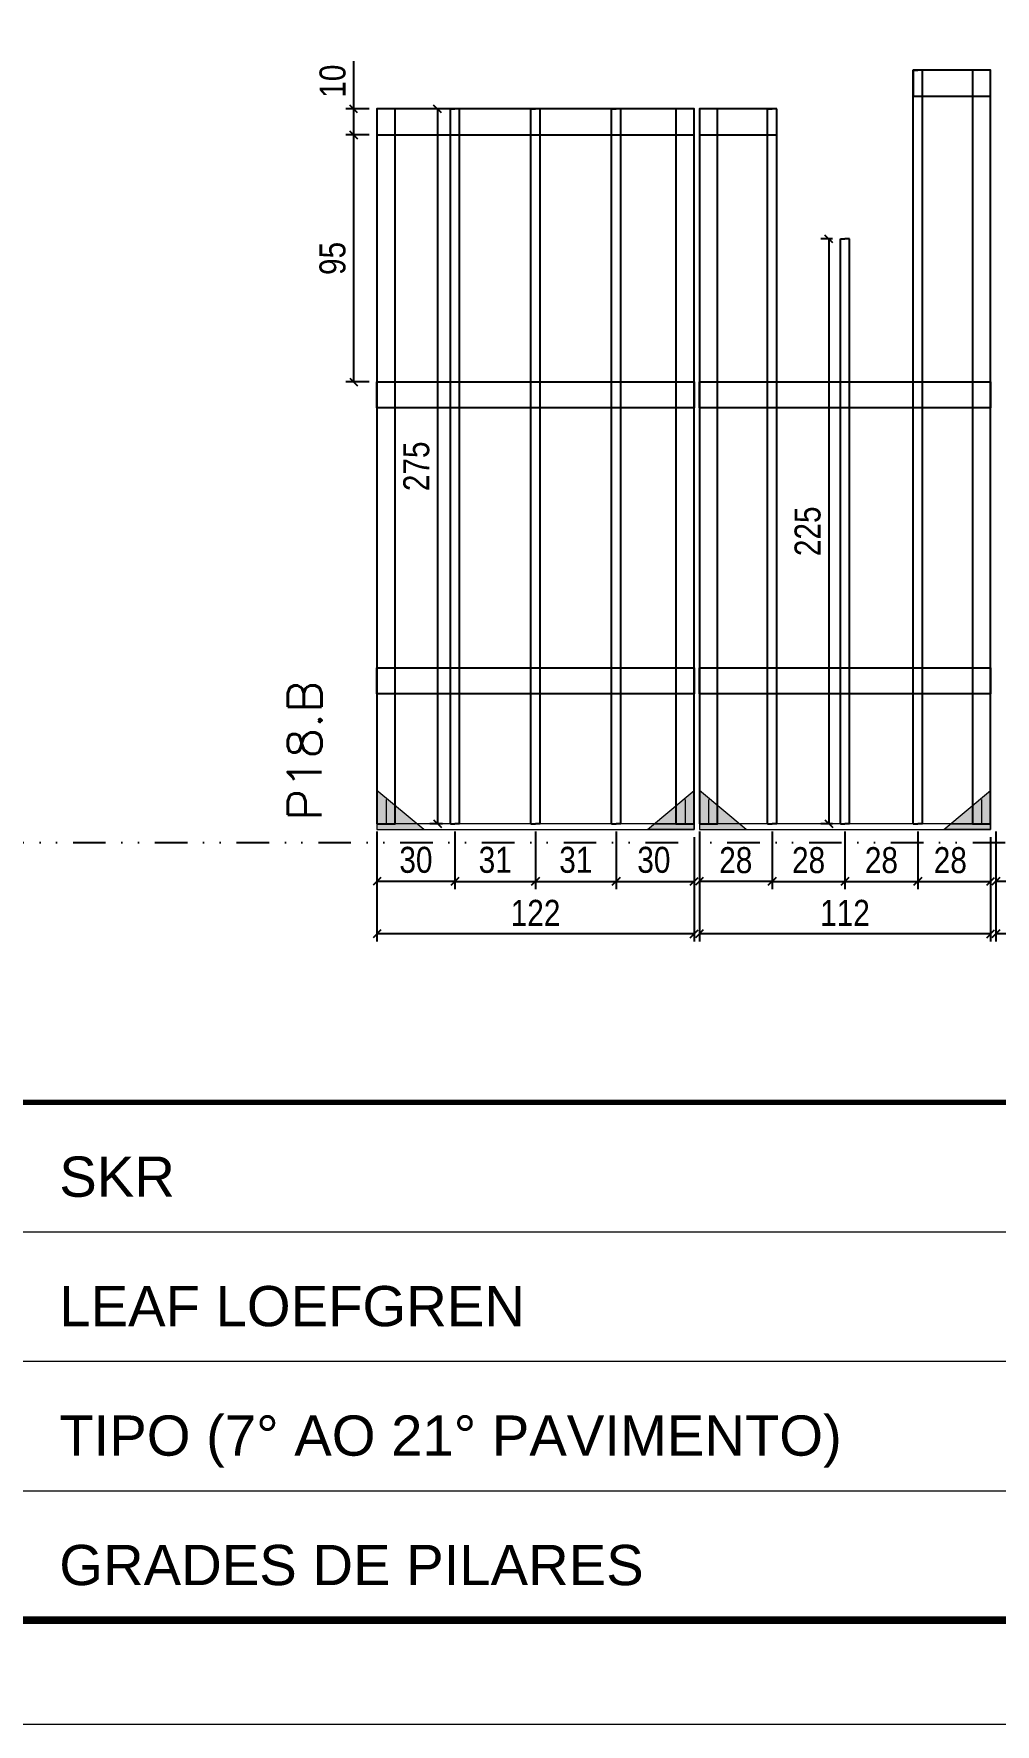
# Model space of a CAD drawing. Extents: x 14400 to 27878, y -21631 to 6985.
# Drawn here: x 19871 to 20241, y 2489 to 3139 of the extents above; entities that cross this region are included whole.
import ezdxf

# ---------------------------------------------------------------- set-up
doc = ezdxf.new("R2010")
doc.units = 0
for name, pattern in [('CONTINUO', [0]), ('DASHED', [0.75, 0.5, -0.25]), ('DIVIDE2', [0.625, 0.25, -0.125, 0, -0.125, 0, -0.125]), ('HIDDEN', [0.375, 0.25, -0.125])]:
    doc.linetypes.add(name, pattern=pattern)
for name, color, linetype in [('COTA', 241, 'Continuous'), ('Nível', 160, 'Continuous'), ('SARR_2.2x10', 60, 'Continuous'), ('SARR_3.5x7', 81, 'Continuous'), ('SARR_7x7', 40, 'Continuous')]:
    doc.layers.add(name, color=color, linetype=linetype)
for name, color, linetype, lineweight in [('Folhas', 255, 'Continuous', 9), ('Madeira', 126, 'Continuous', 18), ('Sarr 2.2x7', 40, 'Continuous', 9), ('SARRAFO DE PRESSAO', 251, 'DASHED', 9), ('Texto Seção', 7, 'Continuous', 15)]:
    doc.layers.add(name, color=color, linetype=linetype, lineweight=lineweight)
doc.styles.add('ARIAL', font='arial.ttf')
doc.styles.add('COTA TECNICA', font='techl___.ttf', dxfattribs={"height": 10})
doc.styles.add('REGUA-120', font='ROMANS.shx', dxfattribs={"height": 15})
doc.dimstyles.new('PAINEL', dxfattribs={"dimtxt": 10, "dimasz": 3, "dimexe": 3, "dimexo": 3, "dimgap": 3, "dimtad": 1, "dimdec": 1, "dimzin": 12, "dimdsep": 46, "dimtxsty": 'COTA TECNICA', "dimblk1": 'OBLIQUE', "dimblk2": 'OBLIQUE', "dimsah": 1, "dimcen": 0.9, "dimclrd": 4, "dimclre": 4, "dimclrt": 240, "dimadec": 1, "dimazin": 3, "dimtfac": 1, "dimtdec": 1, "dimtmove": 0, "dimatfit": 3, "dimfxl": 1, "dimtolj": 1, "dimtzin": 12, "dimarcsym": 0})

# ---------------------------------------------------------------- blocks, each defined once
blk = doc.blocks.new('9999999999')
at = {"color": 30, "linetype": 'CONTINUO'}
for p, q in [((98564.56, 34379.64), (99583.98, 34379.64)), ((98564.56, 34329.83), (99487.98, 34329.83)), ((98564.56, 34280.02), (99487.98, 34280.02))]:
    blk.add_line(p, q, dxfattribs=at)
at = {"color": 30, "linetype": 'CONTINUO', "const_width": 2}
blk.add_lwpolyline([(99583.98, 34230.21), (99583.98, 34414.45, 0.414214), (99568.98, 34429.45), (98228.98, 34429.45, 0.414214), (98213.98, 34414.45), (98213.98, 34245.21, 0.414214), (98228.98, 34230.21), (99583.98, 34230.21)], format="xyb", dxfattribs=at)
at = {"layer": 'Folhas'}
blk.add_lwpolyline([(98138.98, 34190.21), (99623.98, 34190.21), (99623.98, 35240.21), (98138.98, 35240.21)], close=True, dxfattribs=at)
at = {"layer": 'Folhas', "color": 30, "const_width": 3}
blk.add_lwpolyline([(98213.98, 34230.21), (99583.98, 34230.21), (99583.98, 35200.21), (98213.98, 35200.21)], close=True, dxfattribs=at)
at = {"color": 7, "linetype": 'Continuous', "ltscale": 5, "style": 'ARIAL'}
for s, height, p in [('SKR', 15.483, (98837.68, 34393.13)), ('LEAF LOEFGREN', 15.4829, (98837.68, 34343.32)), ('TIPO (7° AO 21° PAVIMENTO)', 15.4829, (98837.68, 34293.51)), ('GRADES DE PILARES', 15.4829, (98837.68, 34243.7))]:
    blk.add_text(s, height=height, dxfattribs=at).set_placement(p)
blk = doc.blocks.new('_Oblique')
at = {"color": 0, "linetype": 'ByBlock', "lineweight": -2}
blk.add_line((-0.5, -0.5), (0.5, 0.5), dxfattribs=at)
blk = doc.blocks.new('*D6437')
at = {"layer": 'COTA', "color": 4, "lineweight": -2, "transparency": 16777216}
for p, q in [((20126.82, 2817.28), (20126.82, 2790.11)), ((20238.82, 2817.28), (20238.82, 2790.11)), ((20238.82, 2793.11), (20126.82, 2793.11))]:
    blk.add_line(p, q, dxfattribs=at)
at = {"layer": 'Defpoints', "color": 0, "transparency": 16777216}
for p in [(20126.82, 2820.28), (20238.82, 2820.28), (20126.82, 2793.11)]:
    blk.add_point(p, dxfattribs=at)
at = {"layer": 'COTA', "color": 4, "lineweight": -2, "transparency": 16777216, "xscale": 3, "yscale": 3, "zscale": 3, "rotation": 180}
blk.add_blockref('_Oblique', (20126.82, 2793.11), dxfattribs=at)
at = {"layer": 'COTA', "color": 4, "lineweight": -2, "transparency": 16777216, "xscale": 3, "yscale": 3, "zscale": 3}
blk.add_blockref('_Oblique', (20238.82, 2793.11), dxfattribs=at)
at = {"layer": 'COTA', "color": 240, "transparency": 16777216, "insert": (20182.82, 2801.17), "char_height": 10, "attachment_point": 5, "style": 'COTA TECNICA'}
blk.add_mtext('\\A1;112', dxfattribs=at)
blk = doc.blocks.new('*D6438')
at = {"layer": 'COTA', "color": 4, "lineweight": -2, "transparency": 16777216}
for p, q in [((20126.82, 2832.48), (20126.82, 2810.28)), ((20154.82, 2832.48), (20154.82, 2810.28)), ((20154.82, 2813.28), (20126.82, 2813.28))]:
    blk.add_line(p, q, dxfattribs=at)
at = {"layer": 'Defpoints', "color": 0, "transparency": 16777216}
for p in [(20126.82, 2835.48), (20154.82, 2835.48), (20126.82, 2813.28)]:
    blk.add_point(p, dxfattribs=at)
at = {"layer": 'COTA', "color": 4, "lineweight": -2, "transparency": 16777216, "xscale": 3, "yscale": 3, "zscale": 3, "rotation": 180}
blk.add_blockref('_Oblique', (20126.82, 2813.28), dxfattribs=at)
at = {"layer": 'COTA', "color": 4, "lineweight": -2, "transparency": 16777216, "xscale": 3, "yscale": 3, "zscale": 3}
blk.add_blockref('_Oblique', (20154.82, 2813.28), dxfattribs=at)
at = {"layer": 'COTA', "color": 240, "transparency": 16777216, "insert": (20140.82, 2821.38), "char_height": 10, "attachment_point": 5, "style": 'COTA TECNICA'}
blk.add_mtext('\\A1;28', dxfattribs=at)
blk = doc.blocks.new('*D6439')
at = {"layer": 'COTA', "color": 4, "lineweight": -2, "transparency": 16777216}
for p, q in [((20210.82, 2832.48), (20210.82, 2810.28)), ((20238.82, 2830.28), (20238.82, 2810.28)), ((20210.82, 2813.28), (20238.82, 2813.28))]:
    blk.add_line(p, q, dxfattribs=at)
at = {"layer": 'Defpoints', "color": 0, "transparency": 16777216}
for p in [(20210.82, 2835.48), (20238.82, 2833.28), (20238.82, 2813.28)]:
    blk.add_point(p, dxfattribs=at)
at = {"layer": 'COTA', "color": 4, "lineweight": -2, "transparency": 16777216, "xscale": 3, "yscale": 3, "zscale": 3, "rotation": 180}
blk.add_blockref('_Oblique', (20210.82, 2813.28), dxfattribs=at)
at = {"layer": 'COTA', "color": 4, "lineweight": -2, "transparency": 16777216, "xscale": 3, "yscale": 3, "zscale": 3}
blk.add_blockref('_Oblique', (20238.82, 2813.28), dxfattribs=at)
at = {"layer": 'COTA', "color": 240, "transparency": 16777216, "insert": (20223.32, 2821.38), "char_height": 10, "attachment_point": 5, "style": 'COTA TECNICA'}
blk.add_mtext('\\A1;28', dxfattribs=at)
blk = doc.blocks.new('*D6440')
at = {"layer": 'COTA', "color": 4, "lineweight": -2, "transparency": 16777216}
for p, q in [((20154.82, 2832.48), (20154.82, 2810.28)), ((20182.82, 2832.48), (20182.82, 2810.28)), ((20154.82, 2813.28), (20182.82, 2813.28))]:
    blk.add_line(p, q, dxfattribs=at)
at = {"layer": 'Defpoints', "color": 0, "transparency": 16777216}
for p in [(20154.82, 2835.48), (20182.82, 2835.48), (20182.82, 2813.28)]:
    blk.add_point(p, dxfattribs=at)
at = {"layer": 'COTA', "color": 4, "lineweight": -2, "transparency": 16777216, "xscale": 3, "yscale": 3, "zscale": 3, "rotation": 180}
blk.add_blockref('_Oblique', (20154.82, 2813.28), dxfattribs=at)
at = {"layer": 'COTA', "color": 4, "lineweight": -2, "transparency": 16777216, "xscale": 3, "yscale": 3, "zscale": 3}
blk.add_blockref('_Oblique', (20182.82, 2813.28), dxfattribs=at)
at = {"layer": 'COTA', "color": 240, "transparency": 16777216, "insert": (20168.82, 2821.38), "char_height": 10, "attachment_point": 5, "style": 'COTA TECNICA'}
blk.add_mtext('\\A1;28', dxfattribs=at)
blk = doc.blocks.new('*D6441')
at = {"layer": 'COTA', "color": 4, "lineweight": -2, "transparency": 16777216}
for p, q in [((20182.82, 2832.48), (20182.82, 2810.28)), ((20210.82, 2832.48), (20210.82, 2810.28)), ((20182.82, 2813.28), (20210.82, 2813.28))]:
    blk.add_line(p, q, dxfattribs=at)
at = {"layer": 'Defpoints', "color": 0, "transparency": 16777216}
for p in [(20182.82, 2835.48), (20210.82, 2835.48), (20210.82, 2813.28)]:
    blk.add_point(p, dxfattribs=at)
at = {"layer": 'COTA', "color": 4, "lineweight": -2, "transparency": 16777216, "xscale": 3, "yscale": 3, "zscale": 3, "rotation": 180}
blk.add_blockref('_Oblique', (20182.82, 2813.28), dxfattribs=at)
at = {"layer": 'COTA', "color": 4, "lineweight": -2, "transparency": 16777216, "xscale": 3, "yscale": 3, "zscale": 3}
blk.add_blockref('_Oblique', (20210.82, 2813.28), dxfattribs=at)
at = {"layer": 'COTA', "color": 240, "transparency": 16777216, "insert": (20196.82, 2821.38), "char_height": 10, "attachment_point": 5, "style": 'COTA TECNICA'}
blk.add_mtext('\\A1;28', dxfattribs=at)
blk = doc.blocks.new('*D6442')
at = {"layer": 'COTA', "color": 4, "lineweight": -2, "transparency": 16777216}
for p, q in [((20002.82, 2817.28), (20002.82, 2790.11)), ((20124.82, 2817.28), (20124.82, 2790.11)), ((20124.82, 2793.11), (20002.82, 2793.11))]:
    blk.add_line(p, q, dxfattribs=at)
at = {"layer": 'Defpoints', "color": 0, "transparency": 16777216}
for p in [(20002.82, 2820.28), (20124.82, 2820.28), (20002.82, 2793.11)]:
    blk.add_point(p, dxfattribs=at)
at = {"layer": 'COTA', "color": 4, "lineweight": -2, "transparency": 16777216, "xscale": 3, "yscale": 3, "zscale": 3, "rotation": 180}
blk.add_blockref('_Oblique', (20002.82, 2793.11), dxfattribs=at)
at = {"layer": 'COTA', "color": 4, "lineweight": -2, "transparency": 16777216, "xscale": 3, "yscale": 3, "zscale": 3}
blk.add_blockref('_Oblique', (20124.82, 2793.11), dxfattribs=at)
at = {"layer": 'COTA', "color": 240, "transparency": 16777216, "insert": (20063.82, 2801.17), "char_height": 10, "attachment_point": 5, "style": 'COTA TECNICA'}
blk.add_mtext('\\A1;122', dxfattribs=at)
blk = doc.blocks.new('*D6443')
at = {"layer": 'COTA', "color": 4, "lineweight": -2, "transparency": 16777216}
for p, q in [((20002.82, 2832.48), (20002.82, 2810.28)), ((20032.82, 2832.48), (20032.82, 2810.28)), ((20032.82, 2813.28), (20002.82, 2813.28))]:
    blk.add_line(p, q, dxfattribs=at)
at = {"layer": 'Defpoints', "color": 0, "transparency": 16777216}
for p in [(20002.82, 2835.48), (20032.82, 2835.48), (20002.82, 2813.28)]:
    blk.add_point(p, dxfattribs=at)
at = {"layer": 'COTA', "color": 4, "lineweight": -2, "transparency": 16777216, "xscale": 3, "yscale": 3, "zscale": 3, "rotation": 180}
blk.add_blockref('_Oblique', (20002.82, 2813.28), dxfattribs=at)
at = {"layer": 'COTA', "color": 4, "lineweight": -2, "transparency": 16777216, "xscale": 3, "yscale": 3, "zscale": 3}
blk.add_blockref('_Oblique', (20032.82, 2813.28), dxfattribs=at)
at = {"layer": 'COTA', "color": 240, "transparency": 16777216, "insert": (20017.82, 2821.5), "char_height": 10, "attachment_point": 5, "style": 'COTA TECNICA'}
blk.add_mtext('\\A1;30', dxfattribs=at)
blk = doc.blocks.new('*D6444')
at = {"layer": 'COTA', "color": 4, "lineweight": -2, "transparency": 16777216}
for p, q in [((20094.82, 2832.48), (20094.82, 2810.28)), ((20124.82, 2830.28), (20124.82, 2810.28)), ((20094.82, 2813.28), (20124.82, 2813.28))]:
    blk.add_line(p, q, dxfattribs=at)
at = {"layer": 'Defpoints', "color": 0, "transparency": 16777216}
for p in [(20094.82, 2835.48), (20124.82, 2833.28), (20124.82, 2813.28)]:
    blk.add_point(p, dxfattribs=at)
at = {"layer": 'COTA', "color": 4, "lineweight": -2, "transparency": 16777216, "xscale": 3, "yscale": 3, "zscale": 3, "rotation": 180}
blk.add_blockref('_Oblique', (20094.82, 2813.28), dxfattribs=at)
at = {"layer": 'COTA', "color": 4, "lineweight": -2, "transparency": 16777216, "xscale": 3, "yscale": 3, "zscale": 3}
blk.add_blockref('_Oblique', (20124.82, 2813.28), dxfattribs=at)
at = {"layer": 'COTA', "color": 240, "transparency": 16777216, "insert": (20109.32, 2821.5), "char_height": 10, "attachment_point": 5, "style": 'COTA TECNICA'}
blk.add_mtext('\\A1;30', dxfattribs=at)
blk = doc.blocks.new('*D6445')
at = {"layer": 'COTA', "color": 4, "lineweight": -2, "transparency": 16777216}
for p, q in [((20032.82, 2832.48), (20032.82, 2810.28)), ((20063.82, 2832.48), (20063.82, 2810.28)), ((20032.82, 2813.28), (20063.82, 2813.28))]:
    blk.add_line(p, q, dxfattribs=at)
at = {"layer": 'Defpoints', "color": 0, "transparency": 16777216}
for p in [(20032.82, 2835.48), (20063.82, 2835.48), (20063.82, 2813.28)]:
    blk.add_point(p, dxfattribs=at)
at = {"layer": 'COTA', "color": 4, "lineweight": -2, "transparency": 16777216, "xscale": 3, "yscale": 3, "zscale": 3, "rotation": 180}
blk.add_blockref('_Oblique', (20032.82, 2813.28), dxfattribs=at)
at = {"layer": 'COTA', "color": 4, "lineweight": -2, "transparency": 16777216, "xscale": 3, "yscale": 3, "zscale": 3}
blk.add_blockref('_Oblique', (20063.82, 2813.28), dxfattribs=at)
at = {"layer": 'COTA', "color": 240, "transparency": 16777216, "insert": (20048.32, 2821.5), "char_height": 10, "attachment_point": 5, "style": 'COTA TECNICA'}
blk.add_mtext('\\A1;31', dxfattribs=at)
blk = doc.blocks.new('*D6446')
at = {"layer": 'COTA', "color": 4, "lineweight": -2, "transparency": 16777216}
for p, q in [((20063.82, 2832.48), (20063.82, 2810.28)), ((20094.82, 2832.48), (20094.82, 2810.28)), ((20063.82, 2813.28), (20094.82, 2813.28))]:
    blk.add_line(p, q, dxfattribs=at)
at = {"layer": 'Defpoints', "color": 0, "transparency": 16777216}
for p in [(20063.82, 2835.48), (20094.82, 2835.48), (20094.82, 2813.28)]:
    blk.add_point(p, dxfattribs=at)
at = {"layer": 'COTA', "color": 4, "lineweight": -2, "transparency": 16777216, "xscale": 3, "yscale": 3, "zscale": 3, "rotation": 180}
blk.add_blockref('_Oblique', (20063.82, 2813.28), dxfattribs=at)
at = {"layer": 'COTA', "color": 4, "lineweight": -2, "transparency": 16777216, "xscale": 3, "yscale": 3, "zscale": 3}
blk.add_blockref('_Oblique', (20094.82, 2813.28), dxfattribs=at)
at = {"layer": 'COTA', "color": 240, "transparency": 16777216, "insert": (20079.32, 2821.5), "char_height": 10, "attachment_point": 5, "style": 'COTA TECNICA'}
blk.add_mtext('\\A1;31', dxfattribs=at)
blk = doc.blocks.new('*D6447')
at = {"layer": 'COTA', "color": 4, "lineweight": -2, "transparency": 16777216}
for p, q in [((20240.82, 2817.28), (20240.82, 2790.11)), ((20352.82, 2817.28), (20352.82, 2790.11)), ((20352.82, 2793.11), (20240.82, 2793.11))]:
    blk.add_line(p, q, dxfattribs=at)
at = {"layer": 'Defpoints', "color": 0, "transparency": 16777216}
for p in [(20240.82, 2820.28), (20352.82, 2820.28), (20240.82, 2793.11)]:
    blk.add_point(p, dxfattribs=at)
at = {"layer": 'COTA', "color": 4, "lineweight": -2, "transparency": 16777216, "xscale": 3, "yscale": 3, "zscale": 3, "rotation": 180}
blk.add_blockref('_Oblique', (20240.82, 2793.11), dxfattribs=at)
at = {"layer": 'COTA', "color": 4, "lineweight": -2, "transparency": 16777216, "xscale": 3, "yscale": 3, "zscale": 3}
blk.add_blockref('_Oblique', (20352.82, 2793.11), dxfattribs=at)
at = {"layer": 'COTA', "color": 240, "transparency": 16777216, "insert": (20296.82, 2801.17), "char_height": 10, "attachment_point": 5, "style": 'COTA TECNICA'}
blk.add_mtext('\\A1;112', dxfattribs=at)
blk = doc.blocks.new('*D6448')
at = {"layer": 'COTA', "color": 4, "lineweight": -2, "transparency": 16777216}
for p, q in [((20240.82, 2832.48), (20240.82, 2810.28)), ((20268.82, 2832.48), (20268.82, 2810.28)), ((20268.82, 2813.28), (20240.82, 2813.28))]:
    blk.add_line(p, q, dxfattribs=at)
at = {"layer": 'Defpoints', "color": 0, "transparency": 16777216}
for p in [(20240.82, 2835.48), (20268.82, 2835.48), (20240.82, 2813.28)]:
    blk.add_point(p, dxfattribs=at)
at = {"layer": 'COTA', "color": 4, "lineweight": -2, "transparency": 16777216, "xscale": 3, "yscale": 3, "zscale": 3, "rotation": 180}
blk.add_blockref('_Oblique', (20240.82, 2813.28), dxfattribs=at)
at = {"layer": 'COTA', "color": 4, "lineweight": -2, "transparency": 16777216, "xscale": 3, "yscale": 3, "zscale": 3}
blk.add_blockref('_Oblique', (20268.82, 2813.28), dxfattribs=at)
at = {"layer": 'COTA', "color": 240, "transparency": 16777216, "insert": (20254.82, 2821.38), "char_height": 10, "attachment_point": 5, "style": 'COTA TECNICA'}
blk.add_mtext('\\A1;28', dxfattribs=at)
blk = doc.blocks.new('*D6500')
at = {"layer": 'COTA', "color": 4, "lineweight": -2, "transparency": 16777216}
for p, q in [((20178.07, 3060.45), (20173.59, 3060.45)), ((20176.59, 3060.45), (20176.59, 2835.48)), ((20178.07, 2835.48), (20173.59, 2835.48))]:
    blk.add_line(p, q, dxfattribs=at)
at = {"layer": 'Defpoints', "color": 0, "transparency": 16777216}
for p in [(20181.07, 3060.45), (20176.59, 2835.48), (20181.07, 2835.48)]:
    blk.add_point(p, dxfattribs=at)
at = {"layer": 'COTA', "color": 4, "lineweight": -2, "transparency": 16777216, "xscale": 3, "yscale": 3, "zscale": 3}
for p, rotation in [((20176.59, 3060.45), 90), ((20176.59, 2835.48), 270)]:
    blk.add_blockref('_Oblique', p, dxfattribs=dict(at, rotation=rotation))
at = {"layer": 'COTA', "color": 240, "transparency": 16777216, "insert": (20168.48, 2947.97), "char_height": 10, "attachment_point": 5, "rotation": 90, "style": 'COTA TECNICA'}
blk.add_mtext('\\A1;225', dxfattribs=at)
blk = doc.blocks.new('*D6502')
at = {"layer": 'COTA', "color": 4, "lineweight": -2, "transparency": 16777216}
for p, q in [((20028.07, 3110.45), (20023.12, 3110.45)), ((20026.12, 3110.45), (20026.12, 2835.48)), ((20028.07, 2835.48), (20023.12, 2835.48))]:
    blk.add_line(p, q, dxfattribs=at)
at = {"layer": 'Defpoints', "color": 0, "transparency": 16777216}
for p in [(20031.07, 3110.45), (20026.12, 2835.48), (20031.07, 2835.48)]:
    blk.add_point(p, dxfattribs=at)
at = {"layer": 'COTA', "color": 4, "lineweight": -2, "transparency": 16777216, "xscale": 3, "yscale": 3, "zscale": 3}
for p, rotation in [((20026.12, 3110.45), 90), ((20026.12, 2835.48), 270)]:
    blk.add_blockref('_Oblique', p, dxfattribs=dict(at, rotation=rotation))
at = {"layer": 'COTA', "color": 240, "transparency": 16777216, "insert": (20018.01, 2972.97), "char_height": 10, "attachment_point": 5, "rotation": 90, "style": 'COTA TECNICA'}
blk.add_mtext('\\A1;275', dxfattribs=at)
blk = doc.blocks.new('*D7465')
at = {"layer": 'COTA', "color": 4, "lineweight": -2, "transparency": 16777216}
for p, q in [((19999.82, 3100.45), (19990.91, 3100.45)), ((19993.91, 3005.45), (19993.91, 3100.45)), ((19999.82, 3005.45), (19990.91, 3005.45))]:
    blk.add_line(p, q, dxfattribs=at)
at = {"layer": 'Defpoints', "color": 0, "transparency": 16777216}
for p in [(19993.91, 3100.45), (20002.82, 3100.45), (20002.82, 3005.45)]:
    blk.add_point(p, dxfattribs=at)
at = {"layer": 'COTA', "color": 4, "lineweight": -2, "transparency": 16777216, "xscale": 3, "yscale": 3, "zscale": 3}
for p, rotation in [((19993.91, 3100.45), 90), ((19993.91, 3005.45), 270)]:
    blk.add_blockref('_Oblique', p, dxfattribs=dict(at, rotation=rotation))
at = {"layer": 'COTA', "color": 240, "transparency": 16777216, "insert": (19985.78, 3052.95), "char_height": 10, "attachment_point": 5, "rotation": 90, "style": 'COTA TECNICA'}
blk.add_mtext('\\A1;95', dxfattribs=at)
blk = doc.blocks.new('*D7466')
at = {"layer": 'COTA', "color": 4, "lineweight": -2, "transparency": 16777216}
for p, q in [((19993.91, 3110.45), (19993.91, 3128.88)), ((19999.82, 3110.45), (19990.91, 3110.45)), ((19993.91, 3100.45), (19993.91, 3110.45)), ((19999.82, 3100.45), (19990.91, 3100.45))]:
    blk.add_line(p, q, dxfattribs=at)
at = {"layer": 'Defpoints', "color": 0, "transparency": 16777216}
for p in [(19993.91, 3110.45), (20002.82, 3110.45), (20002.82, 3100.45)]:
    blk.add_point(p, dxfattribs=at)
at = {"layer": 'COTA', "color": 4, "lineweight": -2, "transparency": 16777216, "xscale": 3, "yscale": 3, "zscale": 3}
for p, rotation in [((19993.91, 3110.45), 90), ((19993.91, 3100.45), 270)]:
    blk.add_blockref('_Oblique', p, dxfattribs=dict(at, rotation=rotation))
at = {"layer": 'COTA', "color": 240, "transparency": 16777216, "insert": (19985.81, 3121.16), "char_height": 10, "attachment_point": 5, "rotation": 90, "style": 'COTA TECNICA'}
blk.add_mtext('\\A1;10', dxfattribs=at)

msp = doc.modelspace()

# ---------------------------------------------------------------- hatches: boundary and pattern name
at = {"layer": 'Madeira'}
h = msp.add_hatch(color=252, dxfattribs=at)
h.dxf.hatch_style = 2
h.paths.add_polyline_path([(20002.82, 2848.28), (20002.82, 2833.28), (20020.82, 2833.28)])
h = msp.add_hatch(color=252, dxfattribs=at)
h.dxf.hatch_style = 2
h.paths.add_polyline_path([(20124.82, 2848.28), (20124.82, 2833.28), (20106.82, 2833.28)])
h = msp.add_hatch(color=252, dxfattribs=at)
h.dxf.hatch_style = 2
h.paths.add_polyline_path([(20126.82, 2848.28), (20126.82, 2833.28), (20144.82, 2833.28)])
h = msp.add_hatch(color=252, dxfattribs=at)
h.dxf.hatch_style = 2
h.paths.add_polyline_path([(20238.82, 2848.28), (20238.82, 2833.28), (20220.82, 2833.28)])

# ---------------------------------------------------------------- linework, layer by layer
at = {"layer": 'Madeira', "color": 1, "linetype": 'HIDDEN'}
for p, q in [((20006.32, 2844.78), (20006.32, 2835.48)), ((20006.32, 2844.78), (20006.32, 2835.48)), ((20121.32, 2844.78), (20121.32, 2835.48)), ((20121.32, 2844.78), (20121.32, 2835.48)), ((20130.32, 2844.78), (20130.32, 2835.48)), ((20130.32, 2844.78), (20130.32, 2835.48)), ((20235.32, 2844.78), (20235.32, 2835.48)), ((20235.32, 2844.78), (20235.32, 2835.48)), ((20009.82, 2841.28), (20009.82, 2835.48)), ((20133.82, 2841.28), (20133.82, 2835.48)), ((20012.66, 2835.48), (20002.82, 2835.48)), ((20012.66, 2835.48), (20002.82, 2835.48)), ((20018.62, 2835.48), (20002.82, 2835.48)), ((20109.02, 2835.48), (20124.82, 2835.48)), ((20114.99, 2835.48), (20124.82, 2835.48)), ((20114.99, 2835.48), (20124.82, 2835.48)), ((20136.66, 2835.48), (20126.82, 2835.48)), ((20136.66, 2835.48), (20126.82, 2835.48)), ((20142.62, 2835.48), (20126.82, 2835.48)), ((20223.02, 2835.48), (20238.82, 2835.48)), ((20228.99, 2835.48), (20238.82, 2835.48)), ((20228.99, 2835.48), (20238.82, 2835.48))]:
    msp.add_line(p, q, dxfattribs=at)
at = {"layer": 'Madeira'}
for p, q in [((20002.82, 2835.48), (20002.82, 2833.28)), ((20002.82, 2835.48), (20002.82, 2833.28)), ((20002.82, 2835.48), (20002.82, 2833.28)), ((20126.82, 2835.48), (20126.82, 2833.28)), ((20126.82, 2835.48), (20126.82, 2833.28)), ((20126.82, 2835.48), (20126.82, 2833.28))]:
    msp.add_line(p, q, dxfattribs=at)
at = {"layer": 'Madeira', "color": 0}
for points in [[(20002.82, 2848.28), (20002.82, 2833.28), (20020.82, 2833.28), (20002.82, 2848.28)], [(20124.82, 2848.28), (20124.82, 2833.28), (20106.82, 2833.28), (20124.82, 2848.28)], [(20126.82, 2848.28), (20126.82, 2833.28), (20144.82, 2833.28), (20126.82, 2848.28)], [(20238.82, 2848.28), (20238.82, 2833.28), (20220.82, 2833.28), (20238.82, 2848.28)]]:
    msp.add_lwpolyline(points, dxfattribs=at)
at = {"layer": 'Nível', "color": 4, "linetype": 'DIVIDE2', "ltscale": 50}
msp.add_line((19256.97, 2828.29), (20626.97, 2828.29), dxfattribs=at)
at = {"layer": 'Sarr 2.2x7'}
for points in [[(20124.82, 2835.48), (20002.82, 2835.48), (20002.82, 2833.28), (20124.82, 2833.28)], [(20238.82, 2835.48), (20126.82, 2835.48), (20126.82, 2833.28), (20238.82, 2833.28)]]:
    msp.add_lwpolyline(points, close=True, dxfattribs=at)
at = {"layer": 'SARR_2.2x10'}
for points in [[(20238.82, 3125.45), (20209.07, 3125.45), (20209.07, 3115.45), (20238.82, 3115.45)], [(20124.82, 3110.45), (20002.82, 3110.45), (20002.82, 3100.45), (20124.82, 3100.45)], [(20156.57, 3110.45), (20126.82, 3110.45), (20126.82, 3100.45), (20156.57, 3100.45)], [(20002.82, 3005.45), (20124.82, 3005.45), (20124.82, 2995.45), (20002.82, 2995.45)], [(20126.82, 3005.45), (20238.82, 3005.45), (20238.82, 2995.45), (20126.82, 2995.45)], [(20002.82, 2895.45), (20124.82, 2895.45), (20124.82, 2885.45), (20002.82, 2885.45)], [(20126.82, 2895.45), (20238.82, 2895.45), (20238.82, 2885.45), (20126.82, 2885.45)]]:
    msp.add_lwpolyline(points, close=True, dxfattribs=at)
at = {"layer": 'SARR_3.5x7'}
for p, q in [((20209.07, 2835.48), (20209.07, 3125.45)), ((20209.07, 3125.45), (20210.82, 3125.45)), ((20212.57, 3125.45), (20210.82, 3125.45)), ((20212.57, 2835.48), (20212.57, 3125.45)), ((20031.07, 2835.48), (20031.07, 3110.45)), ((20031.07, 3110.45), (20032.82, 3110.45)), ((20034.57, 3110.45), (20032.82, 3110.45)), ((20034.57, 2835.48), (20034.57, 3110.45)), ((20062.07, 2835.48), (20062.07, 3110.45)), ((20062.07, 3110.45), (20063.82, 3110.45)), ((20065.57, 3110.45), (20063.82, 3110.45)), ((20065.57, 2835.48), (20065.57, 3110.45)), ((20093.07, 2835.48), (20093.07, 3110.45)), ((20093.07, 3110.45), (20094.82, 3110.45)), ((20096.57, 3110.45), (20094.82, 3110.45)), ((20096.57, 2835.48), (20096.57, 3110.45)), ((20153.07, 2835.48), (20153.07, 3110.45)), ((20153.07, 3110.45), (20154.82, 3110.45)), ((20156.57, 3110.45), (20154.82, 3110.45)), ((20156.57, 2835.48), (20156.57, 3110.45)), ((20181.07, 2835.48), (20181.07, 3060.45)), ((20181.07, 3060.45), (20182.82, 3060.45)), ((20184.57, 3060.45), (20182.82, 3060.45)), ((20184.57, 2835.48), (20184.57, 3060.45)), ((20031.07, 2835.48), (20032.82, 2835.48)), ((20034.57, 2835.48), (20032.82, 2835.48)), ((20062.07, 2835.48), (20063.82, 2835.48)), ((20065.57, 2835.48), (20063.82, 2835.48)), ((20093.07, 2835.48), (20094.82, 2835.48)), ((20096.57, 2835.48), (20094.82, 2835.48)), ((20153.07, 2835.48), (20154.82, 2835.48)), ((20156.57, 2835.48), (20154.82, 2835.48)), ((20181.07, 2835.48), (20182.82, 2835.48)), ((20184.57, 2835.48), (20182.82, 2835.48)), ((20209.07, 2835.48), (20210.82, 2835.48)), ((20212.57, 2835.48), (20210.82, 2835.48))]:
    msp.add_line(p, q, dxfattribs=at)
at = {"layer": 'SARR_7x7'}
for points in [[(20231.82, 2835.48), (20238.82, 2835.48), (20238.82, 3125.45), (20231.82, 3125.45)], [(20002.82, 2835.48), (20009.82, 2835.48), (20009.82, 3110.45), (20002.82, 3110.45)], [(20117.82, 2835.48), (20124.82, 2835.48), (20124.82, 3110.45), (20117.82, 3110.45)], [(20126.82, 2835.48), (20133.82, 2835.48), (20133.82, 3110.45), (20126.82, 3110.45)]]:
    msp.add_lwpolyline(points, close=True, dxfattribs=at)

# ---------------------------------------------------------------- block references
at = {"layer": 'SARRAFO DE PRESSAO', "color": 6, "linetype": 'ByBlock'}
msp.add_blockref('9999999999', (-78957.01, -31701.2), dxfattribs=at)

# ---------------------------------------------------------------- texts
at = {"layer": 'Texto Seção', "style": 'REGUA-120', "width": 1.05}
msp.add_text('P18.B', height=13, rotation=90, dxfattribs=at).set_placement((19981.53, 2836.58))

# ---------------------------------------------------------------- dimensions: what is measured, and where the dimension line sits
at = {"layer": 'COTA'}
for base, p1, p2, picture, middle in [((19993.91, 3110.45), (20002.82, 3100.45), (20002.82, 3110.45), '*D7466', (19985.81, 3121.16)), ((20026.12, 2835.48), (20031.07, 3110.45), (20031.07, 2835.48), '*D6502', (20018.01, 2972.97)), ((19993.91, 3100.45), (20002.82, 3005.45), (20002.82, 3100.45), '*D7465', (19985.78, 3052.95)), ((20176.59, 2835.48), (20181.07, 3060.45), (20181.07, 2835.48), '*D6500', (20168.48, 2947.97))]:
    dim = msp.add_linear_dim(base=base, p1=p1, p2=p2, angle=90, dimstyle='PAINEL', dxfattribs=at)
    dim.commit()
    dim.dimension.update_dxf_attribs({"geometry": picture, "text_midpoint": middle})
for base, p1, p2, picture, middle in [((20002.82, 2813.28), (20032.82, 2835.48), (20002.82, 2835.48), '*D6443', (20017.82, 2821.5)), ((20126.82, 2813.28), (20154.82, 2835.48), (20126.82, 2835.48), '*D6438', (20140.82, 2821.38)), ((20240.82, 2813.28), (20268.82, 2835.48), (20240.82, 2835.48), '*D6448', (20254.82, 2821.38)), ((20002.82, 2793.11), (20124.82, 2820.28), (20002.82, 2820.28), '*D6442', (20063.82, 2801.17)), ((20126.82, 2793.11), (20238.82, 2820.28), (20126.82, 2820.28), '*D6437', (20182.82, 2801.17)), ((20240.82, 2793.11), (20352.82, 2820.28), (20240.82, 2820.28), '*D6447', (20296.82, 2801.17))]:
    dim = msp.add_linear_dim(base=base, p1=p1, p2=p2, angle=180, dimstyle='PAINEL', override={"dimtmove": 1}, dxfattribs=at)
    dim.commit()
    dim.dimension.update_dxf_attribs({"geometry": picture, "text_midpoint": middle})
for base, p1, p2, picture, middle in [((20063.82, 2813.28), (20032.82, 2835.48), (20063.82, 2835.48), '*D6445', (20048.32, 2821.5)), ((20094.82, 2813.28), (20063.82, 2835.48), (20094.82, 2835.48), '*D6446', (20079.32, 2821.5)), ((20182.82, 2813.28), (20154.82, 2835.48), (20182.82, 2835.48), '*D6440', (20168.82, 2821.38)), ((20210.82, 2813.28), (20182.82, 2835.48), (20210.82, 2835.48), '*D6441', (20196.82, 2821.38))]:
    dim = msp.add_linear_dim(base=base, p1=p1, p2=p2, dimstyle='PAINEL', override={"dimtmove": 1}, dxfattribs=at)
    dim.commit()
    dim.dimension.update_dxf_attribs({"geometry": picture, "text_midpoint": middle})
for base, p1, p2, picture, middle in [((20124.82, 2813.28), (20094.82, 2835.48), (20124.82, 2833.28), '*D6444', (20109.32, 2813.28)), ((20238.82, 2813.28), (20210.82, 2835.48), (20238.82, 2833.28), '*D6439', (20223.32, 2813.28))]:
    dim = msp.add_linear_dim(base=base, p1=p1, p2=p2, dimstyle='PAINEL', override={"dimtmove": 1}, dxfattribs=at)
    dim.commit()
    dim.dimension.update_dxf_attribs({"geometry": picture, "text_midpoint": middle, "dimtype": 160})

doc.saveas('drawing.dxf')
